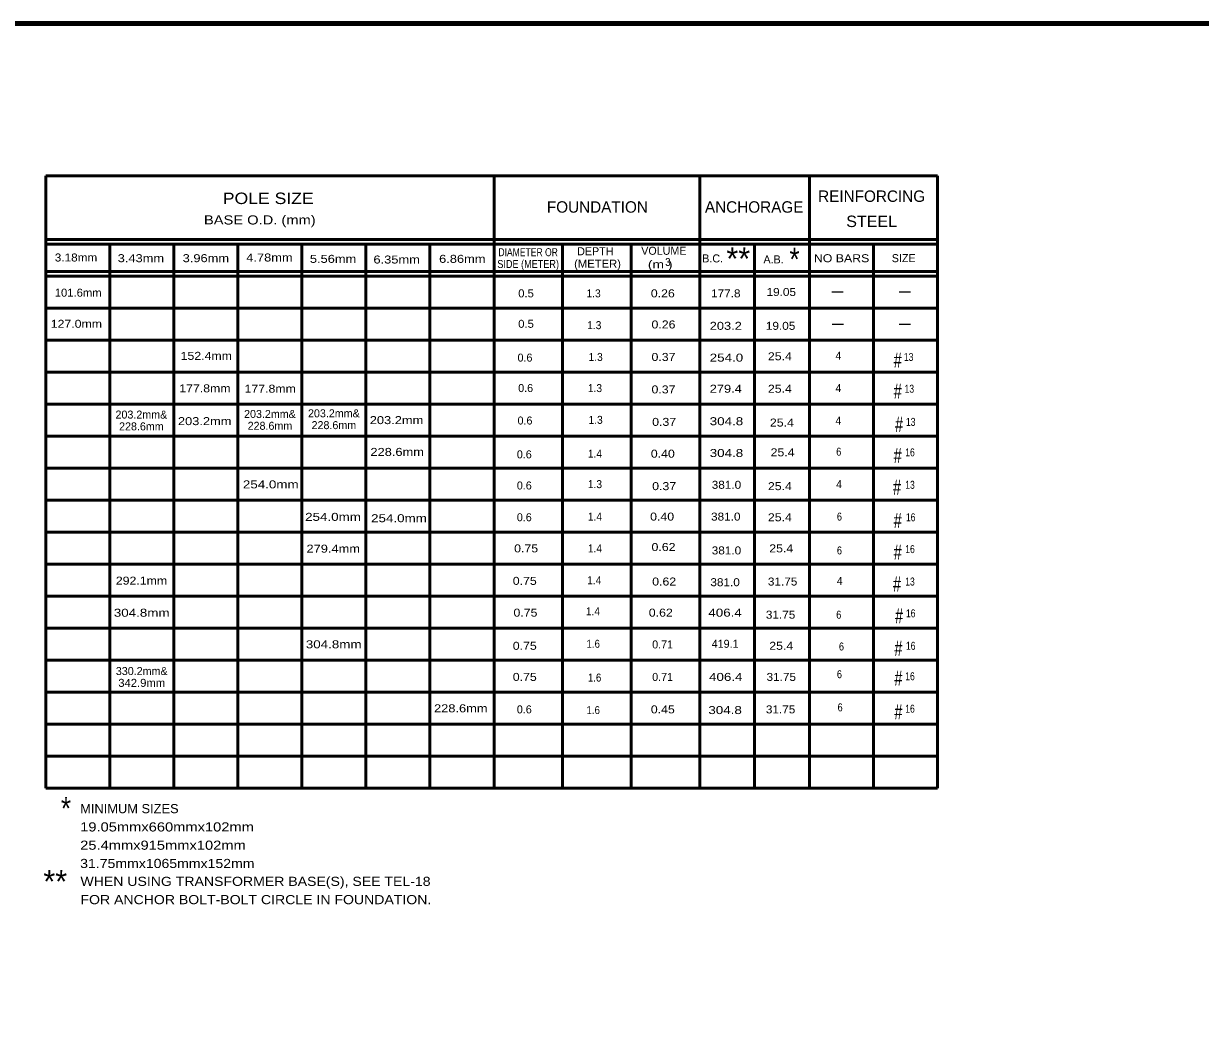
# Model space of a CAD drawing. Extents: x -10 to 846, y -20 to 523.
# Drawn here: x 213.9 to 522.8, y 257.2 to 517.1 of the extents above; entities that cross this region are included whole.
import ezdxf
from ezdxf.enums import TextEntityAlignment as Align

# ---------------------------------------------------------------- set-up
doc = ezdxf.new("R2010")
doc.units = 0
doc.header["$LTSCALE"] = 0.84
doc.layers.add('1', color=7, linetype='Continuous', lineweight=53)

msp = doc.modelspace()

# ---------------------------------------------------------------- linework, layer by layer
at = {"layer": '1'}
for p, q in [((337.4007, 477.1781), (337.4007, 316.3781)), ((391.4007, 477.1781), (391.4007, 316.3781)), ((420.2007, 477.1781), (420.2007, 316.3781)), ((453.8007, 477.1781), (453.8007, 316.3781)), ((219.8007, 460.3781), (453.8007, 460.3781)), ((219.8007, 459.1781), (453.8007, 459.1781)), ((236.6007, 459.1781), (236.6007, 316.3781)), ((253.4007, 459.1781), (253.4007, 316.3781)), ((270.2007, 459.1781), (270.2007, 316.3781)), ((287.0007, 459.1781), (287.0007, 316.3781)), ((303.8007, 459.1781), (303.8007, 316.3781)), ((320.6007, 459.1781), (320.6007, 316.3781)), ((355.4007, 459.1781), (355.4007, 316.3781)), ((373.4007, 459.1781), (373.4007, 316.3781)), ((405.8007, 459.1781), (405.8007, 316.3781)), ((437.0007, 459.1781), (437.0007, 316.3781)), ((219.8007, 451.9781), (453.8007, 451.9781)), ((219.8007, 450.7781), (453.8007, 450.7781)), ((219.8007, 442.3781), (453.8007, 442.3781)), ((219.8007, 433.9781), (453.8007, 433.9781)), ((219.8007, 425.5781), (453.8007, 425.5781)), ((219.8007, 417.1781), (453.8007, 417.1781)), ((219.8007, 408.7781), (453.8007, 408.7781)), ((219.8007, 400.3781), (453.8007, 400.3781)), ((219.8007, 391.9781), (453.8007, 391.9781)), ((219.8007, 383.5781), (453.8007, 383.5781)), ((219.8007, 375.1781), (453.8007, 375.1781)), ((219.8007, 366.7781), (453.8007, 366.7781)), ((219.8007, 358.3781), (453.8007, 358.3781)), ((219.8007, 349.9781), (453.8007, 349.9781)), ((219.8007, 341.5781), (453.8007, 341.5781)), ((219.8007, 333.1781), (453.8007, 333.1781)), ((219.8007, 324.7781), (453.8007, 324.7781)), ((219.8007, 316.3781), (453.8007, 316.3781))]:
    msp.add_line(p, q, dxfattribs=at)
at = {"layer": '1', "lineweight": 25}
for p, q in [((426.0354, 446.6682), (429.0354, 446.6682)), ((443.6912, 446.6682), (446.6912, 446.6682)), ((426.1015, 438.2012), (429.1015, 438.2012)), ((443.6912, 438.2012), (446.6912, 438.2012))]:
    msp.add_line(p, q, dxfattribs=at)
at = {"layer": '1', "lineweight": 158}
msp.add_lwpolyline([(839.3504, 517.1201), (47.6504, 517.0201), (47.7504, -8.9799)], dxfattribs=at)
at = {"layer": '1'}
for points in [[(219.8007, 477.1781), (337.4007, 477.1781), (391.4007, 477.1781), (420.2007, 477.1781), (453.8007, 477.1781)], [(219.8007, 477.1781), (219.8007, 460.3781), (219.8007, 316.3781)]]:
    msp.add_lwpolyline(points, dxfattribs=at)

# ---------------------------------------------------------------- texts
for s, height, width, p in [('POLE SIZE', 3, 1.15, (266.2382, 469.7288)), ('BASE O.D. (mm)', 2.4, 1.2, (261.285, 464.3612)), ('*', 6, 0.85, (414.9302, 452.2536)), ('3.18mm', 2.1, 1.1, (222.1402, 454.6441)), ('3.43mm', 2.1, 1.2, (238.6529, 454.4665)), ('3.96mm', 2.1, 1.2, (255.6982, 454.4664)), ('4.78mm', 2.1, 1.2, (272.3885, 454.644)), ('5.56mm', 2.1, 1.2, (289.0788, 454.2888)), ('6.35mm', 2.1, 1.2, (305.769, 454.1112)), ('6.86mm', 2.1, 1.2, (322.9919, 454.2888)), ('(METER)', 2.1, 1.05, (358.4232, 453.014)), ('(m )', 2.1, 1.3, (377.7727, 452.8404)), ('3', 2.1, 0.9, (382.3256, 453.459)), ('NO BARS', 2.1, 1.15, (421.3431, 454.4532)), ('101.6mm', 2.1, 1.05, (222.1402, 445.4088)), ('0.5', 2.1, 1.05, (343.7545, 445.231)), ('1.3', 2.1, 0.95, (361.6877, 445.231)), ('0.26', 2.1, 1.15, (378.5555, 445.231)), ('177.8', 2.1, 1.1, (394.358, 445.231)), ('19.05', 2.1, 1.1, (408.9175, 445.5862)), ('127.0mm', 2.1, 1.15, (221.0748, 437.2392)), ('0.5', 2.1, 1.05, (343.7545, 437.239)), ('1.3', 2.1, 0.95, (361.8652, 436.8838)), ('0.26', 2.1, 1.15, (378.733, 437.0614)), ('203.2', 2.1, 1.2, (394.0028, 436.7062)), ('19.05', 2.1, 1.1, (408.74, 436.7062)), ('152.4mm', 2.1, 1.15, (255.1656, 428.8228)), ('1.3', 2.1, 0.95, (362.2203, 428.5367)), ('0.37', 2.1, 1.15, (378.733, 428.5367)), ('254.0', 2.1, 1.25, (394.0028, 428.3591)), ('25.4', 2.1, 1.15, (409.2727, 428.7143)), ('4', 2.1, 0.95, (427.0282, 428.8919)), ('#', 4, 0.7, (442.2981, 426.7607)), ('13', 2.1, 0.8, (444.9614, 428.5367)), ('177.8mm', 2.1, 1.15, (254.8105, 420.298)), ('177.8mm', 2.1, 1.15, (271.9446, 420.2092)), ('1.3', 2.1, 0.95, (362.0428, 420.3671)), ('0.37', 2.1, 1.15, (378.733, 420.0119)), ('279.4', 2.1, 1.2, (394.0028, 420.1895)), ('25.4', 2.1, 1.15, (409.2727, 420.1895)), ('4', 2.1, 0.95, (427.0282, 420.3671)), ('#', 4, 0.7, (442.2981, 418.5911)), ('13', 2.1, 0.8, (445.1389, 420.1895)), ('203.2mm', 2.1, 1.2, (304.7925, 411.9508)), ('1.3', 2.1, 0.95, (362.2203, 412.0199)), ('4', 2.1, 0.95, (427.0282, 411.8423)), ('#', 4, 0.7, (442.6532, 409.8887)), ('203.2mm', 2.1, 1.2, (254.4554, 411.6844)), ('0.37', 2.1, 1.15, (378.9106, 411.4871)), ('304.8', 2.1, 1.25, (394.0028, 411.6647)), ('25.4', 2.1, 1.15, (409.8053, 411.3095)), ('13', 2.1, 0.8, (445.4941, 411.4871)), ('228.6mm', 2.1, 1.2, (304.9701, 403.6037)), ('1.4', 2.1, 0.95, (362.0428, 403.14)), ('0.40', 2.1, 1.15, (378.5555, 403.14)), ('304.8', 2.1, 1.25, (394.0028, 403.3176)), ('25.4', 2.1, 1.15, (409.9829, 403.4952)), ('6', 2.1, 0.85, (427.2058, 403.6728)), ('#', 4, 0.7, (442.2981, 401.7192)), ('16', 2.1, 0.8, (445.3165, 403.4952)), ('254.0mm', 2.1, 1.25, (271.5008, 395.0789)), ('1.3', 2.1, 0.95, (362.0428, 395.148)), ('0.37', 2.1, 1.15, (378.9106, 394.6152)), ('381.0', 2.1, 1.1, (394.5355, 394.9704)), ('25.4', 2.1, 1.15, (409.2727, 394.6152)), ('4', 2.1, 0.95, (427.2058, 395.148)), ('#', 4, 0.7, (442.1205, 393.372)), ('13', 2.1, 0.8, (445.3165, 394.9704)), ('254.0mm', 2.1, 1.25, (287.836, 386.5541)), ('254.0mm', 2.1, 1.25, (305.1477, 386.1989)), ('1.4', 2.1, 0.95, (362.0428, 386.6232)), ('0.40', 2.1, 1.15, (378.3779, 386.6232)), ('381.0', 2.1, 1.1, (394.358, 386.6232)), ('25.4', 2.1, 1.15, (409.2727, 386.4456)), ('6', 2.1, 0.85, (427.3834, 386.6232)), ('#', 4, 0.7, (442.2981, 384.6696)), ('16', 2.1, 0.8, (445.4941, 386.4456)), ('279.4mm', 2.1, 1.2, (288.1911, 378.2069)), ('0.75', 2.1, 1.15, (342.6892, 378.276)), ('1.4', 2.1, 0.95, (362.0428, 378.276)), ('0.62', 2.1, 1.15, (378.733, 378.6312)), ('25.4', 2.1, 1.15, (409.6278, 378.276)), ('#', 4, 0.7, (442.2981, 376.3225)), ('16', 2.1, 0.8, (445.3164, 378.0984)), ('381.0', 2.1, 1.1, (394.5355, 377.7432)), ('6', 2.1, 0.85, (427.3834, 377.7432)), ('292.1mm', 2.1, 1.15, (238.1646, 369.8153)), ('0.75', 2.1, 1.15, (342.3341, 369.7513)), ('1.4', 2.1, 0.95, (361.8652, 369.9289)), ('0.62', 2.1, 1.15, (378.9106, 369.5737)), ('381.0', 2.1, 1.1, (394.1804, 369.3961)), ('31.75', 2.1, 1.1, (409.2727, 369.5737)), ('4', 2.1, 0.95, (427.3834, 369.7513)), ('#', 4, 0.7, (442.1205, 367.9753)), ('13', 2.1, 0.8, (445.3165, 369.5737)), ('304.8mm', 2.1, 1.25, (237.6319, 361.3794)), ('0.75', 2.1, 1.15, (342.5116, 361.4041)), ('1.4', 2.1, 0.95, (361.5101, 361.7593)), ('0.62', 2.1, 1.15, (378.0228, 361.4041)), ('406.4', 2.1, 1.25, (393.6477, 361.4041)), ('31.75', 2.1, 1.1, (408.74, 360.8713)), ('6', 2.1, 0.85, (427.2058, 360.8713)), ('#', 4, 0.7, (442.6532, 359.6281)), ('16', 2.1, 0.8, (445.4941, 361.2265)), ('304.8mm', 2.1, 1.25, (288.0135, 353.0981)), ('1.6', 2.1, 0.9, (361.6877, 353.2345)), ('0.75', 2.1, 1.15, (342.3341, 352.7017)), ('25.4', 2.1, 1.15, (409.6278, 352.7017)), ('6', 2.1, 0.85, (427.916, 352.5241)), ('#', 4, 0.7, (442.4756, 351.1033)), ('16', 2.1, 0.8, (445.494, 352.7017)), ('0.75', 2.1, 1.15, (342.3341, 344.5322)), ('1.6', 2.1, 0.9, (362.0428, 344.3546)), ('406.4', 2.1, 1.25, (393.8253, 344.5322)), ('31.75', 2.1, 1.1, (408.9175, 344.5322)), ('6', 2.1, 0.85, (427.3834, 345.2426)), ('#', 4, 0.7, (442.4756, 343.289)), ('16', 2.1, 0.8, (445.3165, 344.7098)), ('228.6mm', 2.1, 1.2, (321.6603, 336.2934)), ('1.6', 2.1, 0.9, (361.6877, 335.8298)), ('0.45', 2.1, 1.15, (378.5555, 336.0074)), ('304.8', 2.1, 1.25, (393.6477, 335.8298)), ('31.75', 2.1, 1.1, (408.74, 336.0074)), ('6', 2.1, 0.85, (427.5609, 336.5402)), ('#', 4, 0.7, (442.4756, 334.409)), ('16', 2.1, 0.8, (445.3165, 336.185)), ('*', 6, 0.85, (223.7519, 308.0703)), ('MINIMUM SIZES', 2.4, 1.05, (228.8052, 309.8072)), ('19.05mmx660mmx102mm', 2.4, 1.2, (228.8052, 305.0072)), ('25.4mmx915mmx102mm', 2.4, 1.2, (228.8052, 300.2072)), ('31.75mmx1065mmx152mm', 2.4, 1.15, (228.8052, 295.4072)), ('WHEN USING TRANSFORMER BASE(S), SEE TEL-18', 2.4, 1.15, (228.8785, 290.7153)), ('FOR ANCHOR BOLT-BOLT CIRCLE IN FOUNDATION.', 2.4, 1.15, (228.8785, 285.9153))]:
    msp.add_text(s, height=height, dxfattribs=dict(at, width=width)).set_placement(p)
for s, height, p in [('REINFORCING', 3, (436.5009, 470.2901)), ('203.2mm&', 2.1, (244.8673, 413.4081)), ('203.2mm&', 2.1, (278.6029, 413.5606)), ('203.2mm&', 2.1, (295.382, 413.7382)), ('228.6mm', 2.1, (244.8674, 410.3081)), ('228.6mm', 2.1, (278.603, 410.4606)), ('228.6mm', 2.1, (295.382, 410.6382)), ('330.2mm&', 2.1, (244.9561, 346.0729))]:
    msp.add_text(s, height=height, dxfattribs=at).set_placement(p, align=Align.CENTER)
for s, height, p in [('FOUNDATION', 3, (351.2663, 467.4579)), ('ANCHORAGE', 3, (392.7484, 467.4579)), ('DEPTH', 2.1, (359.2222, 456.2802)), ('VOLUME', 2.1, (376.0381, 456.4129)), ('**', 6, (398.3759, 452.3872)), ('B.C.', 2.1, (392.0416, 454.4086)), ('A.B.', 2.1, (408.111, 454.149)), ('SIZE', 2.1, (441.7816, 454.4699)), ('0.6', 2.1, (343.577, 428.3591)), ('0.6', 2.1, (343.7545, 420.3671)), ('0.6', 2.1, (343.577, 411.8423)), ('0.6', 2.1, (343.3994, 402.9624)), ('0.6', 2.1, (343.3994, 394.7928)), ('0.6', 2.1, (343.3994, 386.4456)), ('0.71', 2.1, (378.9106, 353.0569)), ('419.1', 2.1, (394.5355, 353.2345)), ('0.71', 2.1, (378.9106, 344.5322)), ('0.6', 2.1, (343.3994, 336.0074)), ('**', 6, (219.1371, 288.883))]:
    msp.add_text(s, height=height, dxfattribs=at).set_placement(p)
for s, height, width, p in [('STEEL', 3, 1.05, (436.501, 463.6901)), ('DIAMETER OR', 2.1, 0.8, (346.3589, 456.0411)), ('SIDE (METER)', 2.1, 0.85, (346.3589, 452.9411)), ('342.9mm', 2.1, 1.05, (244.9561, 342.9729))]:
    msp.add_text(s, height=height, dxfattribs=dict(at, width=width)).set_placement(p, align=Align.CENTER)

doc.saveas('drawing.dxf')
